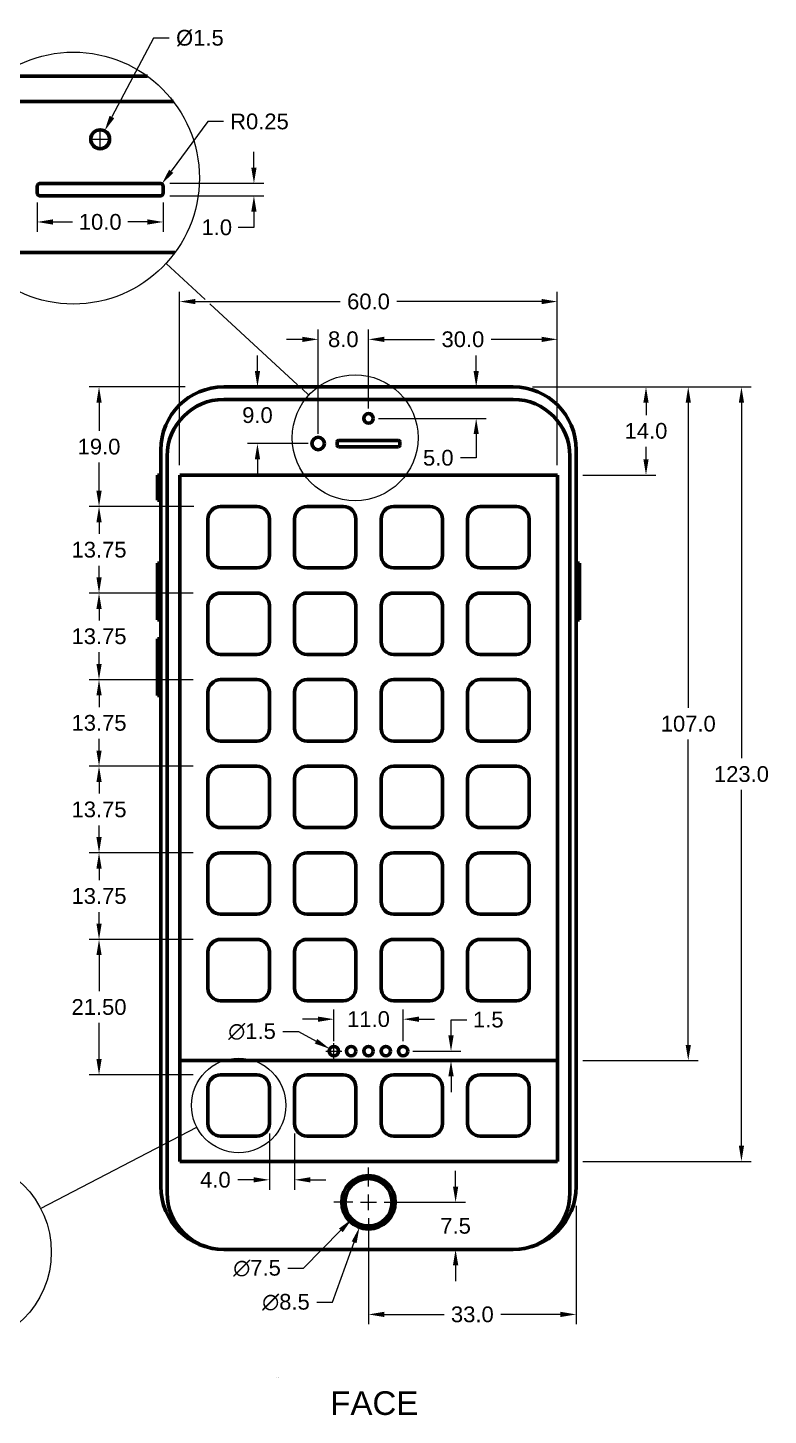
# Model space of a CAD drawing. Extents: x -152 to 108, y -39 to 181.
# Drawn here: x -9.7 to 107.9, y -39.5 to 180.9 of the extents above; entities that cross this region are included whole.
import ezdxf

# ---------------------------------------------------------------- set-up
doc = ezdxf.new("R2010")
doc.units = 0
doc.header["$LTSCALE"] = 0.5
doc.header["$MEASUREMENT"] = 0
doc.layers.get('Defpoints').update_dxf_attribs({"linetype": 'CONTINUOUS'})
for name, color, linetype, lineweight in [('CONTOUR', 6, 'CONTINUOUS', 60), ('COTATION', 1, 'CONTINUOUS', 18), ('TEXTE', 1, 'CONTINUOUS', 18)]:
    doc.layers.add(name, color=color, linetype=linetype, lineweight=lineweight)
doc.styles.add('ARIAL', font='arial.ttf')
doc.dimstyles.new('DECIMAL1', dxfattribs={"dimscale": 25, "dimtxt": 0.1, "dimasz": 0.1, "dimexe": 0.0625, "dimexo": 0.0625, "dimgap": 0.05, "dimtad": 0, "dimtih": 1, "dimtoh": 1, "dimdec": 1, "dimzin": 0, "dimdsep": 46, "dimtxsty": 'ARIAL', "dimcen": -0.05, "dimclrd": 256, "dimclre": 256, "dimclrt": 256, "dimadec": 0, "dimazin": 0, "dimtfac": 1, "dimtdec": 1, "dimtofl": 0, "dimtmove": 0, "dimatfit": 3, "dimfxl": 1, "dimtolj": 1, "dimtzin": 0, "dimlwd": -1, "dimlwe": -1, "dimarcsym": 0})

# ---------------------------------------------------------------- blocks, each defined once
blk = doc.blocks.new('*D21')
at = {"layer": 'COTATION', "transparency": 16777216}
for p, q in [((58.25, -3.14), (58.25, -0.64)), ((49.8, -5.64), (59.81, -5.64)), ((45.98, -13.14), (59.81, -13.14)), ((58.25, -15.64), (58.25, -18.14))]:
    blk.add_line(p, q, dxfattribs=at)
for points in [[(57.83, -3.14), (58.67, -3.14), (58.25, -5.64)], [(57.83, -15.64), (58.67, -15.64), (58.25, -13.14)]]:
    blk.add_solid(points, dxfattribs=at)
at = {"layer": 'Defpoints', "color": 0, "transparency": 16777216}
for p in [(48.23, -5.64), (44.41, -13.14), (58.25, -13.14)]:
    blk.add_point(p, dxfattribs=at)
at = {"layer": 'COTATION', "transparency": 16777216, "insert": (58.25, -9.39), "char_height": 2.5, "attachment_point": 5, "style": 'ARIAL'}
blk.add_mtext('\\A1;7.5', dxfattribs=at)
blk = doc.blocks.new('*D22')
at = {"layer": 'COTATION', "transparency": 16777216}
for p, q in [((77.41, -6.2), (77.41, -25.01)), ((44.41, -11.02), (44.41, -25.01)), ((46.91, -23.45), (56.42, -23.45)), ((74.91, -23.45), (65.41, -23.45))]:
    blk.add_line(p, q, dxfattribs=at)
for points in [[(46.91, -23.03), (46.91, -23.86), (44.41, -23.45)], [(74.91, -23.03), (74.91, -23.86), (77.41, -23.45)]]:
    blk.add_solid(points, dxfattribs=at)
at = {"layer": 'Defpoints', "color": 0, "transparency": 16777216}
for p in [(77.41, -4.64), (44.41, -9.46), (77.41, -23.45)]:
    blk.add_point(p, dxfattribs=at)
at = {"layer": 'COTATION', "transparency": 16777216, "insert": (60.91, -23.45), "char_height": 2.5, "attachment_point": 5, "style": 'ARIAL'}
blk.add_mtext('\\A1;33.0', dxfattribs=at)
blk = doc.blocks.new('*D23')
at = {"layer": 'COTATION', "transparency": 16777216}
for p, q in [((44.41, -3.14), (44.41, -0.14)), ((44.41, -6.89), (44.41, -4.39)), ((41.91, -5.64), (38.91, -5.64)), ((43.16, -5.64), (45.66, -5.64)), ((46.91, -5.64), (49.91, -5.64)), ((44.41, -8.14), (44.41, -11.14)), ((38.7, -21.52), (42.13, -11.99)), ((36.2, -21.52), (38.7, -21.52))]:
    blk.add_line(p, q, dxfattribs=at)
blk.add_solid([(41.74, -11.85), (42.52, -12.13), (42.97, -9.63)], dxfattribs=at)
at = {"layer": 'Defpoints', "color": 0, "transparency": 16777216}
for p in [(45.85, -1.64), (42.97, -9.63)]:
    blk.add_point(p, dxfattribs=at)
at = {"layer": 'COTATION', "transparency": 16777216, "insert": (31.3, -21.52), "char_height": 2.5, "attachment_point": 5, "style": 'ARIAL'}
blk.add_mtext('\\A1;∅8.5', dxfattribs=at)
blk = doc.blocks.new('*D24')
at = {"layer": 'COTATION', "transparency": 16777216}
for p, q in [((44.41, -3.14), (44.41, -0.64)), ((44.41, -6.89), (44.41, -4.39)), ((41.91, -5.64), (39.41, -5.64)), ((43.16, -5.64), (45.66, -5.64)), ((46.91, -5.64), (49.41, -5.64)), ((44.41, -8.14), (44.41, -10.64)), ((34.11, -16.12), (40.03, -10.09)), ((31.61, -16.12), (34.11, -16.12))]:
    blk.add_line(p, q, dxfattribs=at)
blk.add_solid([(39.73, -9.8), (40.33, -10.38), (41.78, -8.31)], dxfattribs=at)
at = {"layer": 'Defpoints', "color": 0, "transparency": 16777216}
for p in [(47.04, -2.96), (41.78, -8.31)]:
    blk.add_point(p, dxfattribs=at)
at = {"layer": 'COTATION', "transparency": 16777216, "insert": (26.71, -16.12), "char_height": 2.5, "attachment_point": 5, "style": 'ARIAL'}
blk.add_mtext('\\A1;∅7.5', dxfattribs=at)
blk = doc.blocks.new('*D25')
at = {"layer": 'COTATION', "transparency": 16777216}
for p, q in [((14.41, 111.43), (14.41, 138.97)), ((74.41, 111.43), (74.41, 138.97)), ((16.91, 137.41), (39.91, 137.41)), ((71.91, 137.41), (48.91, 137.41))]:
    blk.add_line(p, q, dxfattribs=at)
for points in [[(16.91, 137.83), (16.91, 137), (14.41, 137.41)], [(71.91, 137.83), (71.91, 137), (74.41, 137.41)]]:
    blk.add_solid(points, dxfattribs=at)
at = {"layer": 'Defpoints', "color": 0, "transparency": 16777216}
for p in [(74.41, 137.41), (14.41, 109.86), (74.41, 109.86)]:
    blk.add_point(p, dxfattribs=at)
at = {"layer": 'COTATION', "transparency": 16777216, "insert": (44.41, 137.41), "char_height": 2.5, "attachment_point": 5, "style": 'ARIAL'}
blk.add_mtext('\\A1;60.0', dxfattribs=at)
blk = doc.blocks.new('*D26')
at = {"layer": 'COTATION', "transparency": 16777216}
for p, q in [((70.48, 123.86), (90.06, 123.86)), ((88.5, 121.36), (88.5, 119.39)), ((88.5, 112.36), (88.5, 114.34)), ((78.48, 109.86), (90.06, 109.86))]:
    blk.add_line(p, q, dxfattribs=at)
for points in [[(88.08, 121.36), (88.91, 121.36), (88.5, 123.86)], [(88.08, 112.36), (88.91, 112.36), (88.5, 109.86)]]:
    blk.add_solid(points, dxfattribs=at)
at = {"layer": 'Defpoints', "color": 0, "transparency": 16777216}
for p in [(68.91, 123.86), (76.91, 109.86), (88.5, 109.86)]:
    blk.add_point(p, dxfattribs=at)
at = {"layer": 'COTATION', "transparency": 16777216, "insert": (88.5, 116.86), "char_height": 2.5, "attachment_point": 5, "style": 'ARIAL'}
blk.add_mtext('\\A1;14.0', dxfattribs=at)
blk = doc.blocks.new('*D27')
at = {"layer": 'COTATION', "transparency": 16777216}
for p, q in [((70.48, 123.86), (96.78, 123.86)), ((95.21, 121.36), (95.21, 72.89)), ((95.21, 19.36), (95.21, 67.84)), ((78.48, 16.86), (96.78, 16.86))]:
    blk.add_line(p, q, dxfattribs=at)
for points in [[(94.8, 121.36), (95.63, 121.36), (95.21, 123.86)], [(94.8, 19.36), (95.63, 19.36), (95.21, 16.86)]]:
    blk.add_solid(points, dxfattribs=at)
at = {"layer": 'Defpoints', "color": 0, "transparency": 16777216}
for p in [(68.91, 123.86), (76.91, 16.86), (95.21, 16.86)]:
    blk.add_point(p, dxfattribs=at)
at = {"layer": 'COTATION', "transparency": 16777216, "insert": (95.21, 70.36), "char_height": 2.5, "attachment_point": 5, "style": 'ARIAL'}
blk.add_mtext('\\A1;107.0', dxfattribs=at)
blk = doc.blocks.new('*D28')
at = {"layer": 'COTATION', "transparency": 16777216}
for p, q in [((70.48, 123.86), (105.22, 123.86)), ((103.66, 121.36), (103.66, 64.89)), ((103.66, 3.36), (103.66, 59.84)), ((78.48, 0.86), (105.22, 0.86))]:
    blk.add_line(p, q, dxfattribs=at)
for points in [[(103.25, 121.36), (104.08, 121.36), (103.66, 123.86)], [(103.25, 3.36), (104.08, 3.36), (103.66, 0.86)]]:
    blk.add_solid(points, dxfattribs=at)
at = {"layer": 'Defpoints', "color": 0, "transparency": 16777216}
for p in [(68.91, 123.86), (76.91, 0.86), (103.66, 0.86)]:
    blk.add_point(p, dxfattribs=at)
at = {"layer": 'COTATION', "transparency": 16777216, "insert": (103.66, 62.36), "char_height": 2.5, "attachment_point": 5, "style": 'ARIAL'}
blk.add_mtext('\\A1;123.0', dxfattribs=at)
blk = doc.blocks.new('*D29')
at = {"layer": 'COTATION', "transparency": 16777216}
for p, q in [((15.28, 123.86), (0.04, 123.86)), ((1.6, 121.36), (1.6, 116.89)), ((1.6, 107.36), (1.6, 111.84)), ((16.64, 104.86), (0.04, 104.86))]:
    blk.add_line(p, q, dxfattribs=at)
for points in [[(1.19, 121.36), (2.02, 121.36), (1.6, 123.86)], [(1.19, 107.36), (2.02, 107.36), (1.6, 104.86)]]:
    blk.add_solid(points, dxfattribs=at)
at = {"layer": 'Defpoints', "color": 0, "transparency": 16777216}
for p in [(1.6, 123.86), (16.84, 123.86), (18.2, 104.86)]:
    blk.add_point(p, dxfattribs=at)
at = {"layer": 'COTATION', "transparency": 16777216, "insert": (1.6, 114.36), "char_height": 2.5, "attachment_point": 5, "style": 'ARIAL'}
blk.add_mtext('\\A1;19.0', dxfattribs=at)
blk = doc.blocks.new('*D30')
at = {"layer": 'COTATION', "transparency": 16777216}
for p, q in [((1.6, 102.36), (1.6, 100.52)), ((1.6, 93.61), (1.6, 95.46)), ((16.57, 91.11), (0.04, 91.11))]:
    blk.add_line(p, q, dxfattribs=at)
for points in [[(1.19, 102.36), (2.02, 102.36), (1.6, 104.86)], [(1.19, 93.61), (2.02, 93.61), (1.6, 91.11)]]:
    blk.add_solid(points, dxfattribs=at)
at = {"layer": 'Defpoints', "color": 0, "transparency": 16777216}
for p in [(1.6, 104.86), (1.6, 91.11), (18.13, 91.11)]:
    blk.add_point(p, dxfattribs=at)
at = {"layer": 'COTATION', "transparency": 16777216, "insert": (1.6, 97.99), "char_height": 2.5, "attachment_point": 5, "style": 'ARIAL'}
blk.add_mtext('\\A1;13.75', dxfattribs=at)
blk = doc.blocks.new('*D31')
at = {"layer": 'COTATION', "transparency": 16777216}
for p, q in [((1.6, 88.61), (1.6, 86.77)), ((1.6, 79.86), (1.6, 81.71)), ((16.57, 77.36), (0.04, 77.36))]:
    blk.add_line(p, q, dxfattribs=at)
for points in [[(1.19, 88.61), (2.02, 88.61), (1.6, 91.11)], [(1.19, 79.86), (2.02, 79.86), (1.6, 77.36)]]:
    blk.add_solid(points, dxfattribs=at)
at = {"layer": 'Defpoints', "color": 0, "transparency": 16777216}
for p in [(1.6, 91.11), (1.6, 77.36), (18.13, 77.36)]:
    blk.add_point(p, dxfattribs=at)
at = {"layer": 'COTATION', "transparency": 16777216, "insert": (1.6, 84.24), "char_height": 2.5, "attachment_point": 5, "style": 'ARIAL'}
blk.add_mtext('\\A1;13.75', dxfattribs=at)
blk = doc.blocks.new('*D32')
at = {"layer": 'COTATION', "transparency": 16777216}
for p, q in [((1.6, 74.86), (1.6, 73.02)), ((1.6, 66.11), (1.6, 67.96)), ((16.57, 63.61), (0.04, 63.61))]:
    blk.add_line(p, q, dxfattribs=at)
for points in [[(1.19, 74.86), (2.02, 74.86), (1.6, 77.36)], [(1.19, 66.11), (2.02, 66.11), (1.6, 63.61)]]:
    blk.add_solid(points, dxfattribs=at)
at = {"layer": 'Defpoints', "color": 0, "transparency": 16777216}
for p in [(1.6, 77.36), (1.6, 63.61), (18.13, 63.61)]:
    blk.add_point(p, dxfattribs=at)
at = {"layer": 'COTATION', "transparency": 16777216, "insert": (1.6, 70.49), "char_height": 2.5, "attachment_point": 5, "style": 'ARIAL'}
blk.add_mtext('\\A1;13.75', dxfattribs=at)
blk = doc.blocks.new('*D33')
at = {"layer": 'COTATION', "transparency": 16777216}
for p, q in [((1.6, 61.11), (1.6, 59.27)), ((1.6, 52.36), (1.6, 54.21)), ((16.57, 49.86), (0.04, 49.86))]:
    blk.add_line(p, q, dxfattribs=at)
for points in [[(1.19, 61.11), (2.02, 61.11), (1.6, 63.61)], [(1.19, 52.36), (2.02, 52.36), (1.6, 49.86)]]:
    blk.add_solid(points, dxfattribs=at)
at = {"layer": 'Defpoints', "color": 0, "transparency": 16777216}
for p in [(1.6, 63.61), (1.6, 49.86), (18.13, 49.86)]:
    blk.add_point(p, dxfattribs=at)
at = {"layer": 'COTATION', "transparency": 16777216, "insert": (1.6, 56.74), "char_height": 2.5, "attachment_point": 5, "style": 'ARIAL'}
blk.add_mtext('\\A1;13.75', dxfattribs=at)
blk = doc.blocks.new('*D34')
at = {"layer": 'COTATION', "transparency": 16777216}
for p, q in [((1.6, 47.36), (1.6, 45.52)), ((1.6, 38.61), (1.6, 40.46)), ((16.57, 36.11), (0.04, 36.11))]:
    blk.add_line(p, q, dxfattribs=at)
for points in [[(1.19, 47.36), (2.02, 47.36), (1.6, 49.86)], [(1.19, 38.61), (2.02, 38.61), (1.6, 36.11)]]:
    blk.add_solid(points, dxfattribs=at)
at = {"layer": 'Defpoints', "color": 0, "transparency": 16777216}
for p in [(1.6, 49.86), (1.6, 36.11), (18.13, 36.11)]:
    blk.add_point(p, dxfattribs=at)
at = {"layer": 'COTATION', "transparency": 16777216, "insert": (1.6, 42.99), "char_height": 2.5, "attachment_point": 5, "style": 'ARIAL'}
blk.add_mtext('\\A1;13.75', dxfattribs=at)
blk = doc.blocks.new('*D35')
at = {"layer": 'COTATION', "transparency": 16777216}
for p, q in [((1.6, 33.61), (1.6, 27.89)), ((1.6, 17.11), (1.6, 22.84)), ((16.57, 14.61), (0.04, 14.61))]:
    blk.add_line(p, q, dxfattribs=at)
for points in [[(1.19, 33.61), (2.02, 33.61), (1.6, 36.11)], [(1.19, 17.11), (2.02, 17.11), (1.6, 14.61)]]:
    blk.add_solid(points, dxfattribs=at)
at = {"layer": 'Defpoints', "color": 0, "transparency": 16777216}
for p in [(1.6, 36.11), (1.6, 14.61), (18.13, 14.61)]:
    blk.add_point(p, dxfattribs=at)
at = {"layer": 'COTATION', "transparency": 16777216, "insert": (1.6, 25.36), "char_height": 2.5, "attachment_point": 5, "style": 'ARIAL'}
blk.add_mtext('\\A1;21.50', dxfattribs=at)
blk = doc.blocks.new('*D36')
at = {"layer": 'COTATION', "transparency": 16777216}
for p, q in [((57.52, 20.86), (57.52, 23.36)), ((57.52, 23.36), (60.02, 23.36)), ((51.48, 18.36), (59.08, 18.36)), ((51.48, 16.86), (59.08, 16.86)), ((57.52, 14.36), (57.52, 11.86))]:
    blk.add_line(p, q, dxfattribs=at)
for points in [[(57.1, 20.86), (57.94, 20.86), (57.52, 18.36)], [(57.1, 14.36), (57.94, 14.36), (57.52, 16.86)]]:
    blk.add_solid(points, dxfattribs=at)
at = {"layer": 'Defpoints', "color": 0, "transparency": 16777216}
for p in [(49.91, 18.36), (49.91, 16.86), (57.52, 16.86)]:
    blk.add_point(p, dxfattribs=at)
at = {"layer": 'COTATION', "transparency": 16777216, "insert": (63.44, 23.36), "char_height": 2.5, "attachment_point": 5, "style": 'ARIAL'}
blk.add_mtext('\\A1;1.5', dxfattribs=at)
blk = doc.blocks.new('*D37')
at = {"layer": 'COTATION', "transparency": 16777216}
for p, q in [((38.91, 19.93), (38.91, 25)), ((49.91, 19.93), (49.91, 25)), ((36.41, 23.44), (33.91, 23.44)), ((52.41, 23.44), (54.91, 23.44))]:
    blk.add_line(p, q, dxfattribs=at)
for points in [[(36.41, 23.85), (36.41, 23.02), (38.91, 23.44)], [(52.41, 23.85), (52.41, 23.02), (49.91, 23.44)]]:
    blk.add_solid(points, dxfattribs=at)
at = {"layer": 'Defpoints', "color": 0, "transparency": 16777216}
for p in [(49.91, 23.44), (38.91, 18.36), (49.91, 18.36)]:
    blk.add_point(p, dxfattribs=at)
at = {"layer": 'COTATION', "transparency": 16777216, "insert": (44.41, 23.44), "char_height": 2.5, "attachment_point": 5, "style": 'ARIAL'}
blk.add_mtext('\\A1;11.0', dxfattribs=at)
blk = doc.blocks.new('*D38')
at = {"layer": 'COTATION', "transparency": 16777216}
for p, q in [((30.8, 21.47), (33.3, 21.47)), ((33.3, 21.47), (36.08, 19.94)), ((37.66, 18.36), (40.16, 18.36)), ((38.91, 17.11), (38.91, 19.61))]:
    blk.add_line(p, q, dxfattribs=at)
blk.add_solid([(36.28, 20.3), (35.88, 19.57), (38.27, 18.72)], dxfattribs=at)
at = {"layer": 'Defpoints', "color": 0, "transparency": 16777216}
for p in [(38.27, 18.72), (39.56, 18.01)]:
    blk.add_point(p, dxfattribs=at)
at = {"layer": 'COTATION', "transparency": 16777216, "insert": (25.91, 21.47), "char_height": 2.5, "attachment_point": 5, "style": 'ARIAL'}
blk.add_mtext('\\A1;∅1.5', dxfattribs=at)
blk = doc.blocks.new('*D39')
at = {"layer": 'COTATION', "transparency": 16777216}
for p, q in [((28.66, 5.3), (28.66, -3.64)), ((32.66, 5.3), (32.66, -3.64)), ((26.16, -2.07), (23.66, -2.07)), ((35.16, -2.07), (37.66, -2.07))]:
    blk.add_line(p, q, dxfattribs=at)
for points in [[(26.16, -1.66), (26.16, -2.49), (28.66, -2.07)], [(35.16, -1.66), (35.16, -2.49), (32.66, -2.07)]]:
    blk.add_solid(points, dxfattribs=at)
at = {"layer": 'Defpoints', "color": 0, "transparency": 16777216}
for p in [(28.66, 6.86), (32.66, 6.86), (28.66, -2.07)]:
    blk.add_point(p, dxfattribs=at)
at = {"layer": 'COTATION', "transparency": 16777216, "insert": (20.09, -2.07), "char_height": 2.5, "attachment_point": 5, "style": 'ARIAL'}
blk.add_mtext('\\A1;4.0', dxfattribs=at)
blk = doc.blocks.new('*D40')
at = {"layer": 'COTATION', "transparency": 16777216}
for p, q in [((44.41, 120.43), (44.41, 132.97)), ((74.41, 131.69), (74.41, 132.97)), ((46.91, 131.41), (54.92, 131.41)), ((71.91, 131.41), (63.91, 131.41))]:
    blk.add_line(p, q, dxfattribs=at)
for points in [[(46.91, 131.82), (46.91, 130.99), (44.41, 131.41)], [(71.91, 131.82), (71.91, 130.99), (74.41, 131.41)]]:
    blk.add_solid(points, dxfattribs=at)
at = {"layer": 'Defpoints', "color": 0, "transparency": 16777216}
for p in [(74.41, 131.41), (74.41, 130.13), (44.41, 118.86)]:
    blk.add_point(p, dxfattribs=at)
at = {"layer": 'COTATION', "transparency": 16777216, "insert": (59.41, 131.41), "char_height": 2.5, "attachment_point": 5, "style": 'ARIAL'}
blk.add_mtext('\\A1;30.0', dxfattribs=at)
blk = doc.blocks.new('*D41')
at = {"layer": 'COTATION', "transparency": 16777216}
for p, q in [((36.41, 116.43), (36.41, 132.97)), ((44.41, 120.43), (44.41, 132.97)), ((33.91, 131.41), (31.41, 131.41)), ((46.91, 131.41), (49.41, 131.41))]:
    blk.add_line(p, q, dxfattribs=at)
for points in [[(33.91, 131.82), (33.91, 130.99), (36.41, 131.41)], [(46.91, 131.82), (46.91, 130.99), (44.41, 131.41)]]:
    blk.add_solid(points, dxfattribs=at)
at = {"layer": 'Defpoints', "color": 0, "transparency": 16777216}
for p in [(36.41, 131.41), (44.41, 118.86), (36.41, 114.86)]:
    blk.add_point(p, dxfattribs=at)
at = {"layer": 'COTATION', "transparency": 16777216, "insert": (40.41, 131.41), "char_height": 2.5, "attachment_point": 5, "style": 'ARIAL'}
blk.add_mtext('\\A1;8.0', dxfattribs=at)
blk = doc.blocks.new('*D42')
at = {"layer": 'COTATION', "transparency": 16777216}
for p, q in [((26.77, 126.36), (26.77, 128.86)), ((34.85, 123.86), (25.21, 123.86)), ((34.85, 114.86), (25.21, 114.86)), ((26.77, 112.36), (26.77, 109.86))]:
    blk.add_line(p, q, dxfattribs=at)
for points in [[(26.36, 126.36), (27.19, 126.36), (26.77, 123.86)], [(26.36, 112.36), (27.19, 112.36), (26.77, 114.86)]]:
    blk.add_solid(points, dxfattribs=at)
at = {"layer": 'Defpoints', "color": 0, "transparency": 16777216}
for p in [(26.77, 123.86), (36.41, 123.86), (36.41, 114.86)]:
    blk.add_point(p, dxfattribs=at)
at = {"layer": 'COTATION', "transparency": 16777216, "insert": (26.77, 119.36), "char_height": 2.5, "attachment_point": 5, "style": 'ARIAL'}
blk.add_mtext('\\A1;9.0', dxfattribs=at)
blk = doc.blocks.new('*D43')
at = {"layer": 'COTATION', "transparency": 16777216}
for p, q in [((61.52, 126.36), (61.52, 128.86)), ((45.98, 123.86), (63.09, 123.86)), ((45.98, 118.86), (63.09, 118.86)), ((61.52, 116.36), (61.52, 112.59)), ((61.52, 112.59), (59.02, 112.59))]:
    blk.add_line(p, q, dxfattribs=at)
for points in [[(61.11, 126.36), (61.94, 126.36), (61.52, 123.86)], [(61.11, 116.36), (61.94, 116.36), (61.52, 118.86)]]:
    blk.add_solid(points, dxfattribs=at)
at = {"layer": 'Defpoints', "color": 0, "transparency": 16777216}
for p in [(44.41, 123.86), (44.41, 118.86), (61.52, 118.86)]:
    blk.add_point(p, dxfattribs=at)
at = {"layer": 'COTATION', "transparency": 16777216, "insert": (55.5, 112.59), "char_height": 2.5, "attachment_point": 5, "style": 'ARIAL'}
blk.add_mtext('\\A1;5.0', dxfattribs=at)
blk = doc.blocks.new('*D47')
at = {"layer": 'COTATION', "transparency": 16777216}
for p, q in [((18.89, 166), (13.07, 158.1)), ((21.39, 166), (18.89, 166))]:
    blk.add_line(p, q, dxfattribs=at)
blk.add_solid([(12.73, 158.35), (13.4, 157.85), (11.59, 156.09)], dxfattribs=at)
at = {"layer": 'Defpoints', "color": 0, "transparency": 16777216}
for p in [(11.29, 155.69), (11.59, 156.09)]:
    blk.add_point(p, dxfattribs=at)
at = {"layer": 'COTATION', "transparency": 16777216, "insert": (27.09, 166), "char_height": 2.5, "attachment_point": 5, "style": 'ARIAL'}
blk.add_mtext('\\A1;R0.25', dxfattribs=at)
blk = doc.blocks.new('*D48')
at = {"layer": 'COTATION', "transparency": 16777216}
for p, q in [((-8.21, 153.12), (-8.21, 148.49)), ((11.79, 153.12), (11.79, 148.49)), ((-5.71, 150.05), (-2.59, 150.05)), ((9.29, 150.05), (6.16, 150.05))]:
    blk.add_line(p, q, dxfattribs=at)
for points in [[(-5.71, 150.47), (-5.71, 149.63), (-8.21, 150.05)], [(9.29, 150.47), (9.29, 149.63), (11.79, 150.05)]]:
    blk.add_solid(points, dxfattribs=at)
at = {"layer": 'Defpoints', "color": 0, "transparency": 16777216}
for p in [(-8.21, 154.69), (11.79, 154.69), (11.79, 150.05)]:
    blk.add_point(p, dxfattribs=at)
at = {"layer": 'COTATION', "transparency": 16777216, "insert": (1.79, 150.05), "char_height": 2.5, "attachment_point": 5, "style": 'ARIAL'}
blk.add_mtext('\\A1;10.0', dxfattribs=at)
blk = doc.blocks.new('*D49')
at = {"layer": 'COTATION', "transparency": 16777216}
for p, q in [((26.21, 158.69), (26.21, 161.19)), ((12.85, 156.19), (27.77, 156.19)), ((12.85, 154.19), (27.77, 154.19)), ((26.21, 151.69), (26.21, 149.19)), ((26.21, 149.19), (23.71, 149.19))]:
    blk.add_line(p, q, dxfattribs=at)
for points in [[(25.79, 158.69), (26.63, 158.69), (26.21, 156.19)], [(25.79, 151.69), (26.63, 151.69), (26.21, 154.19)]]:
    blk.add_solid(points, dxfattribs=at)
at = {"layer": 'Defpoints', "color": 0, "transparency": 16777216}
for p in [(11.29, 156.19), (11.29, 154.19), (26.21, 154.19)]:
    blk.add_point(p, dxfattribs=at)
at = {"layer": 'COTATION', "transparency": 16777216, "insert": (20.31, 149.19), "char_height": 2.5, "attachment_point": 5, "style": 'ARIAL'}
blk.add_mtext('\\A1;1.0', dxfattribs=at)
blk = doc.blocks.new('*D51')
at = {"layer": 'COTATION', "transparency": 16777216}
for p, q in [((10.23, 179.26), (3.65, 166.73)), ((12.73, 179.26), (10.23, 179.26)), ((0.54, 163.19), (3.04, 163.19)), ((1.79, 161.94), (1.79, 164.44))]:
    blk.add_line(p, q, dxfattribs=at)
blk.add_solid([(3.28, 166.92), (4.02, 166.53), (2.49, 164.51)], dxfattribs=at)
at = {"layer": 'Defpoints', "color": 0, "transparency": 16777216}
for p in [(2.49, 164.51), (1.09, 161.86)]:
    blk.add_point(p, dxfattribs=at)
at = {"layer": 'COTATION', "transparency": 16777216, "insert": (17.63, 179.26), "char_height": 2.5, "attachment_point": 5, "style": 'ARIAL'}
blk.add_mtext('\\A1;%%C1.5', dxfattribs=at)

msp = doc.modelspace()

# ---------------------------------------------------------------- linework, layer by layer
at = {"layer": 'CONTOUR'}
for p, q in [((9.314, 173.187), (-14.239, 173.187)), ((13.412, 169.187), (-18.337, 169.187)), ((-8.211, 155.687), (-8.211, 154.687)), ((11.289, 156.187), (-7.711, 156.187)), ((11.789, 154.687), (11.789, 155.687)), ((-7.711, 154.187), (11.289, 154.187)), ((13.66, 145.187), (-18.585, 145.187)), ((67.414, 123.865), (21.414, 123.865)), ((67.414, 121.865), (21.414, 121.865)), ((39.414, 115.115), (39.414, 114.615)), ((49.164, 115.365), (39.664, 115.365)), ((49.414, 114.615), (49.414, 115.115)), ((11.414, 113.865), (11.414, -3.135)), ((12.414, 112.865), (12.414, -4.135)), ((39.664, 114.365), (49.164, 114.365)), ((76.414, -4.135), (76.414, 112.865)), ((77.414, -3.135), (77.414, 113.865)), ((11.414, 109.865), (10.914, 109.865)), ((10.914, 109.865), (10.914, 105.865)), ((74.414, 109.865), (14.414, 109.865)), ((14.414, 109.865), (14.414, 0.865)), ((74.414, 0.865), (74.414, 109.865)), ((10.914, 105.865), (11.414, 105.865)), ((20.914, 104.865), (26.664, 104.865)), ((34.664, 104.865), (40.414, 104.865)), ((54.164, 104.865), (48.414, 104.865)), ((67.914, 104.865), (62.164, 104.865)), ((18.914, 97.115), (18.914, 102.865)), ((28.664, 102.865), (28.664, 97.115)), ((32.664, 97.115), (32.664, 102.865)), ((42.414, 102.865), (42.414, 97.115)), ((46.414, 102.865), (46.414, 97.115)), ((56.164, 97.115), (56.164, 102.865)), ((60.164, 102.865), (60.164, 97.115)), ((69.914, 97.115), (69.914, 102.865)), ((11.414, 95.865), (10.914, 95.865)), ((10.914, 95.865), (10.914, 86.865)), ((26.664, 95.115), (20.914, 95.115)), ((40.414, 95.115), (34.664, 95.115)), ((48.414, 95.115), (54.164, 95.115)), ((62.164, 95.115), (67.914, 95.115)), ((77.414, 95.865), (77.914, 95.865)), ((77.914, 95.865), (77.914, 86.865)), ((20.914, 91.115), (26.664, 91.115)), ((34.664, 91.115), (40.414, 91.115)), ((54.164, 91.115), (48.414, 91.115)), ((67.914, 91.115), (62.164, 91.115)), ((18.914, 83.365), (18.914, 89.115)), ((28.664, 89.115), (28.664, 83.365)), ((32.664, 83.365), (32.664, 89.115)), ((42.414, 89.115), (42.414, 83.365)), ((46.414, 89.115), (46.414, 83.365)), ((56.164, 83.365), (56.164, 89.115)), ((60.164, 89.115), (60.164, 83.365)), ((69.914, 83.365), (69.914, 89.115)), ((10.914, 86.865), (11.414, 86.865)), ((77.914, 86.865), (77.414, 86.865)), ((11.414, 83.865), (10.914, 83.865)), ((10.914, 83.865), (10.914, 74.865)), ((26.664, 81.365), (20.914, 81.365)), ((40.414, 81.365), (34.664, 81.365)), ((48.414, 81.365), (54.164, 81.365)), ((62.164, 81.365), (67.914, 81.365)), ((20.914, 77.365), (26.664, 77.365)), ((34.664, 77.365), (40.414, 77.365)), ((54.164, 77.365), (48.414, 77.365)), ((67.914, 77.365), (62.164, 77.365)), ((18.914, 69.615), (18.914, 75.365)), ((28.664, 75.365), (28.664, 69.615)), ((32.664, 69.615), (32.664, 75.365)), ((42.414, 75.365), (42.414, 69.615)), ((46.414, 75.365), (46.414, 69.615)), ((56.164, 69.615), (56.164, 75.365)), ((60.164, 75.365), (60.164, 69.615)), ((69.914, 69.615), (69.914, 75.365)), ((10.914, 74.865), (11.414, 74.865)), ((26.664, 67.615), (20.914, 67.615)), ((40.414, 67.615), (34.664, 67.615)), ((48.414, 67.615), (54.164, 67.615)), ((62.164, 67.615), (67.914, 67.615)), ((26.664, 63.615), (20.914, 63.615)), ((40.414, 63.615), (34.664, 63.615)), ((48.414, 63.615), (54.164, 63.615)), ((62.164, 63.615), (67.914, 63.615)), ((18.914, 61.615), (18.914, 55.865)), ((28.664, 55.865), (28.664, 61.615)), ((32.664, 61.615), (32.664, 55.865)), ((42.414, 55.865), (42.414, 61.615)), ((46.414, 55.865), (46.414, 61.615)), ((56.164, 61.615), (56.164, 55.865)), ((60.164, 55.865), (60.164, 61.615)), ((69.914, 61.615), (69.914, 55.865)), ((20.914, 53.865), (26.664, 53.865)), ((34.664, 53.865), (40.414, 53.865)), ((54.164, 53.865), (48.414, 53.865)), ((67.914, 53.865), (62.164, 53.865)), ((26.664, 49.865), (20.914, 49.865)), ((40.414, 49.865), (34.664, 49.865)), ((48.414, 49.865), (54.164, 49.865)), ((62.164, 49.865), (67.914, 49.865)), ((18.914, 47.865), (18.914, 42.115)), ((28.664, 42.115), (28.664, 47.865)), ((32.664, 47.865), (32.664, 42.115)), ((42.414, 42.115), (42.414, 47.865)), ((46.414, 42.115), (46.414, 47.865)), ((56.164, 47.865), (56.164, 42.115)), ((60.164, 42.115), (60.164, 47.865)), ((69.914, 47.865), (69.914, 42.115)), ((20.914, 40.115), (26.664, 40.115)), ((34.664, 40.115), (40.414, 40.115)), ((54.164, 40.115), (48.414, 40.115)), ((67.914, 40.115), (62.164, 40.115)), ((26.664, 36.115), (20.914, 36.115)), ((40.414, 36.115), (34.664, 36.115)), ((48.414, 36.115), (54.164, 36.115)), ((62.164, 36.115), (67.914, 36.115)), ((18.914, 34.115), (18.914, 28.365)), ((28.664, 28.365), (28.664, 34.115)), ((32.664, 34.115), (32.664, 28.365)), ((42.414, 28.365), (42.414, 34.115)), ((46.414, 28.365), (46.414, 34.115)), ((56.164, 34.115), (56.164, 28.365)), ((60.164, 28.365), (60.164, 34.115)), ((69.914, 34.115), (69.914, 28.365)), ((20.914, 26.365), (26.664, 26.365)), ((34.664, 26.365), (40.414, 26.365)), ((54.164, 26.365), (48.414, 26.365)), ((67.914, 26.365), (62.164, 26.365)), ((14.414, 16.865), (74.414, 16.865)), ((20.914, 14.615), (26.664, 14.615)), ((34.664, 14.615), (40.414, 14.615)), ((54.164, 14.615), (48.414, 14.615)), ((67.914, 14.615), (62.164, 14.615)), ((18.914, 6.865), (18.914, 12.615)), ((28.664, 12.615), (28.664, 6.865)), ((32.664, 6.865), (32.664, 12.615)), ((42.414, 12.615), (42.414, 6.865)), ((46.414, 12.615), (46.414, 6.865)), ((56.164, 6.865), (56.164, 12.615)), ((60.164, 12.615), (60.164, 6.865)), ((69.914, 6.865), (69.914, 12.615)), ((26.664, 4.865), (20.914, 4.865)), ((40.414, 4.865), (34.664, 4.865)), ((48.414, 4.865), (54.164, 4.865)), ((62.164, 4.865), (67.914, 4.865)), ((14.414, 0.865), (74.414, 0.865)), ((21.414, -13.135), (67.414, -13.135)), ((21.414, -13.135), (67.414, -13.135))]:
    msp.add_line(p, q, dxfattribs=at)
for centre, radius in [((1.789, 163.187), 1.5), ((44.414, 118.865), 0.75), ((36.414, 114.865), 1), ((38.914, 18.365), 0.74), ((41.664, 18.365), 0.74), ((44.414, 18.365), 0.74), ((47.164, 18.365), 0.74), ((49.914, 18.365), 0.74), ((44.414, -5.635), 4.25), ((44.414, -5.635), 3.75)]:
    msp.add_circle(centre, radius, dxfattribs=at)
for centre, radius, start, end in [((-7.711, 155.687), 0.5, 90, 180), ((-7.711, 154.687), 0.5, 180, 270), ((11.289, 155.687), 0.5, 0, 90), ((11.289, 154.687), 0.5, 270, 0), ((21.414, 113.865), 10, 90, 180), ((67.414, 113.865), 10, 0, 90), ((21.414, 112.865), 9, 90, 180), ((67.414, 112.865), 9, 0, 90), ((39.664, 115.115), 0.25, 90, 180), ((39.664, 114.615), 0.25, 180, 270), ((49.164, 115.115), 0.25, 0, 90), ((49.164, 114.615), 0.25, 270, 0), ((20.914, 102.865), 2, 90, 180), ((26.664, 102.865), 2, 0, 90), ((34.664, 102.865), 2, 90, 180), ((40.414, 102.865), 2, 0, 90), ((48.414, 102.865), 2, 90, 180), ((54.164, 102.865), 2, 0, 90), ((62.164, 102.865), 2, 90, 180), ((67.914, 102.865), 2, 0, 90), ((20.914, 97.115), 2, 180, 270), ((26.664, 97.115), 2, 270, 0), ((34.664, 97.115), 2, 180, 270), ((40.414, 97.115), 2, 270, 0), ((48.414, 97.115), 2, 180, 270), ((54.164, 97.115), 2, 270, 0), ((62.164, 97.115), 2, 180, 270), ((67.914, 97.115), 2, 270, 0), ((20.914, 89.115), 2, 90, 180), ((26.664, 89.115), 2, 0, 90), ((34.664, 89.115), 2, 90, 180), ((40.414, 89.115), 2, 0, 90), ((48.414, 89.115), 2, 90, 180), ((54.164, 89.115), 2, 0, 90), ((62.164, 89.115), 2, 90, 180), ((67.914, 89.115), 2, 0, 90), ((20.914, 83.365), 2, 180, 270), ((26.664, 83.365), 2, 270, 0), ((34.664, 83.365), 2, 180, 270), ((40.414, 83.365), 2, 270, 0), ((48.414, 83.365), 2, 180, 270), ((54.164, 83.365), 2, 270, 0), ((62.164, 83.365), 2, 180, 270), ((67.914, 83.365), 2, 270, 0), ((20.914, 75.365), 2, 90, 180), ((26.664, 75.365), 2, 0, 90), ((34.664, 75.365), 2, 90, 180), ((40.414, 75.365), 2, 0, 90), ((48.414, 75.365), 2, 90, 180), ((54.164, 75.365), 2, 0, 90), ((62.164, 75.365), 2, 90, 180), ((67.914, 75.365), 2, 0, 90), ((20.914, 69.615), 2, 180, 270), ((26.664, 69.615), 2, 270, 0), ((34.664, 69.615), 2, 180, 270), ((40.414, 69.615), 2, 270, 0), ((48.414, 69.615), 2, 180, 270), ((54.164, 69.615), 2, 270, 0), ((62.164, 69.615), 2, 180, 270), ((67.914, 69.615), 2, 270, 0), ((20.914, 61.615), 2, 90, 180), ((26.664, 61.615), 2, 0, 90), ((34.664, 61.615), 2, 90, 180), ((40.414, 61.615), 2, 0, 90), ((48.414, 61.615), 2, 90, 180), ((54.164, 61.615), 2, 0, 90), ((62.164, 61.615), 2, 90, 180), ((67.914, 61.615), 2, 0, 90), ((20.914, 55.865), 2, 180, 270), ((26.664, 55.865), 2, 270, 0), ((34.664, 55.865), 2, 180, 270), ((40.414, 55.865), 2, 270, 0), ((48.414, 55.865), 2, 180, 270), ((54.164, 55.865), 2, 270, 0), ((62.164, 55.865), 2, 180, 270), ((67.914, 55.865), 2, 270, 0), ((20.914, 47.865), 2, 90, 180), ((26.664, 47.865), 2, 0, 90), ((34.664, 47.865), 2, 90, 180), ((40.414, 47.865), 2, 0, 90), ((48.414, 47.865), 2, 90, 180), ((54.164, 47.865), 2, 0, 90), ((62.164, 47.865), 2, 90, 180), ((67.914, 47.865), 2, 0, 90), ((20.914, 42.115), 2, 180, 270), ((26.664, 42.115), 2, 270, 0), ((34.664, 42.115), 2, 180, 270), ((40.414, 42.115), 2, 270, 0), ((48.414, 42.115), 2, 180, 270), ((54.164, 42.115), 2, 270, 0), ((62.164, 42.115), 2, 180, 270), ((67.914, 42.115), 2, 270, 0), ((20.914, 34.115), 2, 90, 180), ((26.664, 34.115), 2, 0, 90), ((34.664, 34.115), 2, 90, 180), ((40.414, 34.115), 2, 0, 90), ((48.414, 34.115), 2, 90, 180), ((54.164, 34.115), 2, 0, 90), ((62.164, 34.115), 2, 90, 180), ((67.914, 34.115), 2, 0, 90), ((20.914, 28.365), 2, 180, 270), ((26.664, 28.365), 2, 270, 0), ((34.664, 28.365), 2, 180, 270), ((40.414, 28.365), 2, 270, 0), ((48.414, 28.365), 2, 180, 270), ((54.164, 28.365), 2, 270, 0), ((62.164, 28.365), 2, 180, 270), ((67.914, 28.365), 2, 270, 0), ((20.914, 12.615), 2, 90, 180), ((26.664, 12.615), 2, 0, 90), ((34.664, 12.615), 2, 90, 180), ((40.414, 12.615), 2, 0, 90), ((48.414, 12.615), 2, 90, 180), ((54.164, 12.615), 2, 0, 90), ((62.164, 12.615), 2, 90, 180), ((67.914, 12.615), 2, 0, 90), ((20.914, 6.865), 2, 180, 270), ((26.664, 6.865), 2, 270, 0), ((34.664, 6.865), 2, 180, 270), ((40.414, 6.865), 2, 270, 0), ((48.414, 6.865), 2, 180, 270), ((54.164, 6.865), 2, 270, 0), ((62.164, 6.865), 2, 180, 270), ((67.914, 6.865), 2, 270, 0), ((21.414, -3.135), 10, 180, 270), ((21.414, -4.135), 9, 180, 270), ((67.414, -3.135), 10, 270, 0), ((67.414, -4.135), 9, 270, 0)]:
    msp.add_arc(centre, radius, start, end, dxfattribs=at)
at = {"layer": 'COTATION'}
for p, q in [((12.245, 143.468), (18.449, 137.751)), ((19.185, 137.073), (33.15, 124.204)), ((33.885, 123.526), (34.935, 122.559)), ((-7.677, -6.625), (17.135, 6.279))]:
    msp.add_line(p, q, dxfattribs=at)
for centre, radius in [((-2.462, 157.022), 20), ((42.288, 115.782), 10), ((23.789, 9.74), 7.5), ((-20.985, -13.546), 15)]:
    msp.add_circle(centre, radius, dxfattribs=at)

# ---------------------------------------------------------------- texts
at = {"layer": 'TEXTE', "attachment_point": 1, "style": 'ARIAL'}
for width, insert, char_height in [(34.46562, (29.83, -33.418), 0.1), (58.99217, (38.349, -35.657), 3.75)]:
    msp.add_mtext_dynamic_manual_height_columns('FACE', width=width, gutter_width=0.5, heights=[0], dxfattribs=dict(at, insert=insert, char_height=char_height))

# ---------------------------------------------------------------- dimensions: what is measured, and where the dimension line sits
at = {"layer": 'COTATION'}
dim = msp.add_diameter_dim_2p(p1=(1.091, 161.859), p2=(2.487, 164.515), text='%%C1.5', dimstyle='DECIMAL1', dxfattribs=at)
dim.commit()
dim.dimension.update_dxf_attribs({"geometry": '*D51', "text_midpoint": (17.629, 179.256), "dimtype": 163})
dim = msp.add_radius_dim(center=(11.289, 155.687), mpoint=(11.585, 156.089), text='R0.25', dimstyle='DECIMAL1', override={"dimcen": 0}, dxfattribs=at)
dim.commit()
dim.dimension.update_dxf_attribs({"geometry": '*D47', "text_midpoint": (27.093, 166.001), "dimtype": 164})
dim = msp.add_linear_dim(base=(26.212, 154.187), p1=(11.289, 156.187), p2=(11.289, 154.187), angle=90, text='1.0', dimstyle='DECIMAL1', dxfattribs=at)
dim.commit()
dim.dimension.update_dxf_attribs({"geometry": '*D49', "text_midpoint": (20.308, 149.187)})
dim = msp.add_linear_dim(base=(11.789, 150.05), p1=(-8.211, 154.687), p2=(11.789, 154.687), text='10.0', dimstyle='DECIMAL1', dxfattribs=at)
dim.commit()
dim.dimension.update_dxf_attribs({"geometry": '*D48', "text_midpoint": (1.789, 150.05)})
for base, p1, p2, picture, middle in [((74.414, 137.412), (14.414, 109.865), (74.414, 109.865), '*D25', (44.414, 137.412)), ((49.914, 23.436), (38.914, 18.365), (49.914, 18.365), '*D37', (44.414, 23.436)), ((28.664, -2.073), (32.664, 6.865), (28.664, 6.865), '*D39', (20.092, -2.073)), ((77.414, -23.445), (44.414, -9.456), (77.414, -4.635), '*D22', (60.914, -23.445))]:
    dim = msp.add_linear_dim(base=base, p1=p1, p2=p2, dimstyle='DECIMAL1', dxfattribs=at)
    dim.commit()
    dim.dimension.update_dxf_attribs({"geometry": picture, "text_midpoint": middle})
for base, p2, picture, middle in [((36.414, 131.407), (36.414, 114.865), '*D41', (40.414, 131.407)), ((74.414, 131.407), (74.414, 130.13), '*D40', (59.414, 131.407))]:
    dim = msp.add_linear_dim(base=base, p1=(44.414, 118.865), p2=p2, dimstyle='DECIMAL1', dxfattribs=at)
    dim.commit()
    dim.dimension.update_dxf_attribs({"geometry": picture, "text_midpoint": middle, "dimtype": 160})
for base, p1, p2, picture, middle in [((26.774, 123.865), (36.414, 114.865), (36.414, 123.865), '*D42', (26.774, 119.365)), ((61.523, 118.865), (44.414, 123.865), (44.414, 118.865), '*D43', (55.502, 112.589)), ((57.52, 16.865), (49.914, 18.365), (49.914, 16.865), '*D36', (63.437, 23.365)), ((58.25, -13.135), (48.235, -5.635), (44.414, -13.135), '*D21', (58.25, -9.385))]:
    dim = msp.add_linear_dim(base=base, p1=p1, p2=p2, angle=90, dimstyle='DECIMAL1', dxfattribs=at)
    dim.commit()
    dim.dimension.update_dxf_attribs({"geometry": picture, "text_midpoint": middle, "dimtype": 160})
for base, p1, p2, picture, middle in [((1.604, 123.865), (18.2, 104.865), (16.843, 123.865), '*D29', (1.604, 114.365)), ((88.495, 109.865), (68.914, 123.865), (76.914, 109.865), '*D26', (88.495, 116.865)), ((95.215, 16.865), (68.914, 123.865), (76.914, 16.865), '*D27', (95.215, 70.365)), ((103.662, 0.865), (68.914, 123.865), (76.914, 0.865), '*D28', (103.662, 62.365))]:
    dim = msp.add_linear_dim(base=base, p1=p1, p2=p2, angle=90, dimstyle='DECIMAL1', dxfattribs=at)
    dim.commit()
    dim.dimension.update_dxf_attribs({"geometry": picture, "text_midpoint": middle})
for base, p1, p2, picture, middle in [((1.604, 91.115), (1.604, 104.865), (18.134, 91.115), '*D30', (1.604, 97.99)), ((1.604, 77.365), (1.604, 91.115), (18.134, 77.365), '*D31', (1.604, 84.24)), ((1.604, 63.615), (1.604, 77.365), (18.134, 63.615), '*D32', (1.604, 70.49)), ((1.604, 49.865), (1.604, 63.615), (18.134, 49.865), '*D33', (1.604, 56.74)), ((1.604, 36.115), (1.604, 49.865), (18.134, 36.115), '*D34', (1.604, 42.99)), ((1.604, 14.615), (1.604, 36.115), (18.134, 14.615), '*D35', (1.604, 25.365))]:
    dim = msp.add_linear_dim(base=base, p1=p1, p2=p2, angle=90, dimstyle='DECIMAL1', override={"dimdec": 2}, dxfattribs=at)
    dim.commit()
    dim.dimension.update_dxf_attribs({"geometry": picture, "text_midpoint": middle})
for p1, p2, picture, middle in [((39.561, 18.006), (38.266, 18.724), '*D38', (25.909, 21.473)), ((47.043, -2.961), (41.784, -8.309), '*D24', (26.712, -16.117)), ((45.853, -1.636), (42.974, -9.634), '*D23', (31.301, -21.522))]:
    dim = msp.add_diameter_dim_2p(p1=p1, p2=p2, dimstyle='DECIMAL1', dxfattribs=at)
    dim.commit()
    dim.dimension.update_dxf_attribs({"geometry": picture, "text_midpoint": middle, "dimtype": 163})

doc.saveas('drawing.dxf')
